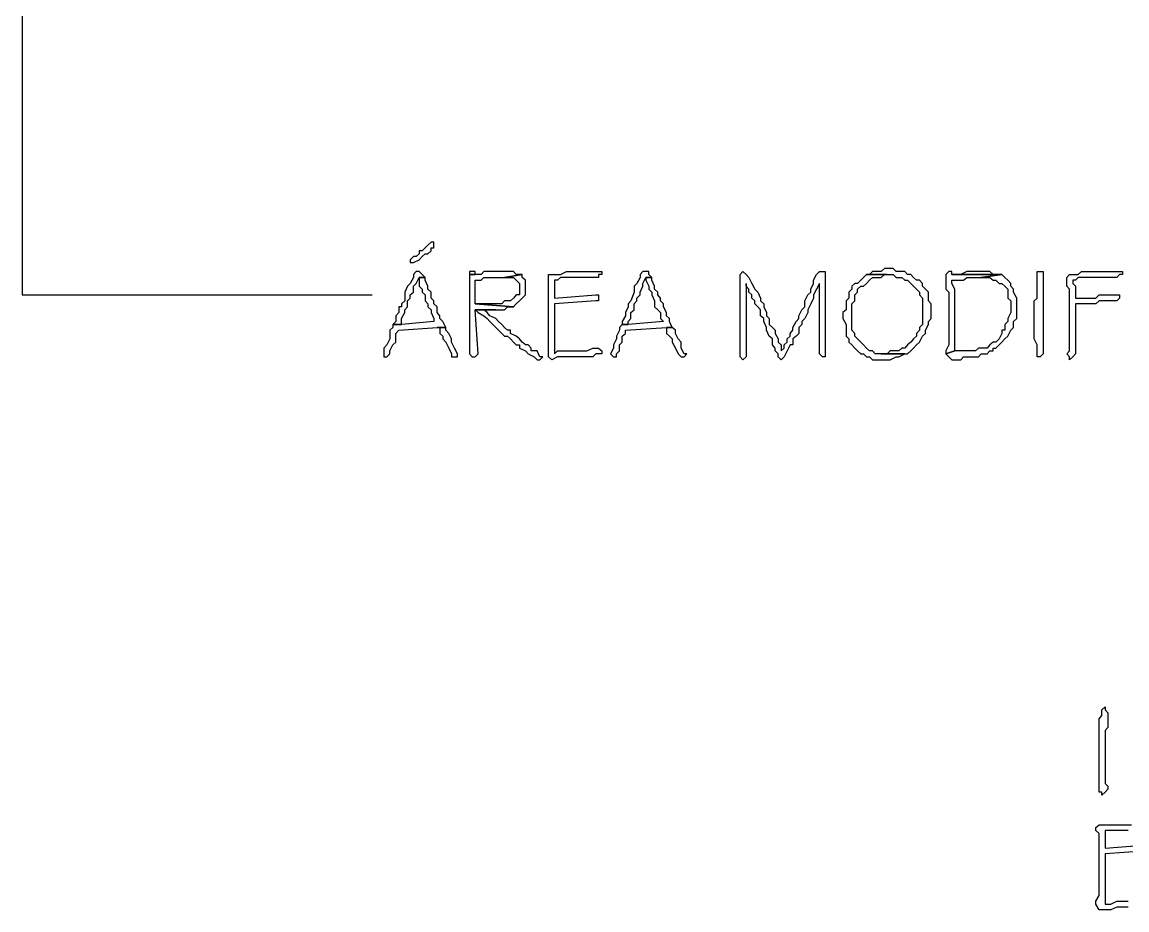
# Model space of a CAD drawing. Header units: millimetres. Extents: x -518.8 to -461.2, y 3.5 to 44.2.
# Drawn here: x -475.774 to -473.384, y 7.804 to 9.726 of the extents above; entities that cross this region are included whole.
import ezdxf

# ---------------------------------------------------------------- set-up
doc = ezdxf.new("R2010")
doc.units = ezdxf.units.MM
doc.header["$MEASUREMENT"] = 0
doc.layers.add('7', color=7, linetype='Continuous')
doc.layers.add('MYSOLIDS', color=7, linetype='Continuous')

msp = doc.modelspace()

# ---------------------------------------------------------------- linework, layer by layer
at = {"layer": '7'}
msp.add_lwpolyline([(-475.7745, 12.0887), (-475.7745, 11.8977), (-475.7745, 9.1353), (-475.0173, 9.1353)], dxfattribs=at)
at = {"layer": 'MYSOLIDS'}
for points in [[(-474.8895, 9.2496), (-474.8895, 9.2496), (-474.8963, 9.2428), (-474.9023, 9.2368), (-474.909, 9.2308), (-474.9151, 9.2308), (-474.9151, 9.224), (-474.9218, 9.218), (-474.9278, 9.218), (-474.9346, 9.2112), (-474.9346, 9.2052), (-474.9278, 9.2052), (-474.9278, 9.2052), (-474.9151, 9.2112), (-474.9151, 9.2112), (-474.909, 9.218), (-474.9023, 9.224), (-474.8963, 9.224), (-474.8895, 9.2308), (-474.8895, 9.2368), (-474.8835, 9.2368), (-474.8835, 9.2428), (-474.8835, 9.2496), (-474.8895, 9.2496), (-474.8895, 9.2496)], [(-474.9151, 9.1857), (-474.9151, 9.1857), (-474.9218, 9.1857), (-474.9218, 9.1857), (-474.9278, 9.1797), (-474.9278, 9.1729), (-474.9346, 9.1601), (-474.9406, 9.1541), (-474.9466, 9.1413), (-474.9466, 9.1225), (-474.9534, 9.1157), (-474.9534, 9.1097), (-474.9594, 9.1097), (-474.9594, 9.0969), (-474.9662, 9.0902), (-474.9662, 9.0774), (-474.9722, 9.0714), (-474.9534, 9.0714), (-474.9534, 9.0774), (-474.9534, 9.0842), (-474.9466, 9.0969), (-474.9466, 9.103), (-474.9406, 9.1097), (-474.9406, 9.1157), (-474.9406, 9.1225), (-474.9346, 9.1285), (-474.9346, 9.1353), (-474.9278, 9.1413), (-474.9278, 9.1541), (-474.9218, 9.1601), (-474.9151, 9.1729), (-474.9023, 9.1729), (-474.909, 9.1797), (-474.9151, 9.1857), (-474.9151, 9.1857), (-474.9151, 9.1857)], [(-474.7308, 9.1857), (-474.7308, 9.1857), (-474.7369, 9.1857), (-474.7496, 9.1857), (-474.7557, 9.1857), (-474.7557, 9.1857), (-474.7684, 9.1857), (-474.7752, 9.1857), (-474.7812, 9.1797), (-474.794, 9.1797), (-474.8068, 9.1797), (-474.8068, 9.0075), (-474.8008, 9.0015), (-474.794, 9.0015), (-474.794, 9.0015), (-474.788, 9.0075), (-474.788, 9.0075), (-474.794, 9.103), (-474.7496, 9.103), (-474.7436, 9.103), (-474.7308, 9.103), (-474.7241, 9.1097), (-474.7181, 9.1097), (-474.7113, 9.1097), (-474.794, 9.1157), (-474.794, 9.1669), (-474.794, 9.1669), (-474.7812, 9.1669), (-474.7752, 9.1729), (-474.7624, 9.1729), (-474.7557, 9.1729), (-474.7496, 9.1729), (-474.7436, 9.1729), (-474.7308, 9.1729), (-474.6925, 9.1797), (-474.6985, 9.1797), (-474.7053, 9.1797), (-474.7113, 9.1857), (-474.7241, 9.1857), (-474.7308, 9.1857), (-474.7308, 9.1857)], [(-474.8008, 9.1857), (-474.8068, 9.1857), (-474.8068, 9.1797), (-474.794, 9.1797), (-474.794, 9.1857), (-474.8008, 9.1857), (-474.8008, 9.1857)], [(-474.6925, 9.1797), (-474.7308, 9.1729), (-474.7308, 9.1729), (-474.7181, 9.1729), (-474.7113, 9.1729), (-474.7053, 9.1669), (-474.7053, 9.1669), (-474.6985, 9.1601), (-474.6985, 9.1473), (-474.6985, 9.1473), (-474.6985, 9.1353), (-474.7053, 9.1353), (-474.7113, 9.1285), (-474.7181, 9.1225), (-474.7241, 9.1225), (-474.7308, 9.1225), (-474.7369, 9.1157), (-474.7436, 9.1157), (-474.7496, 9.1157), (-474.7624, 9.1157), (-474.7684, 9.1157), (-474.7812, 9.1157), (-474.794, 9.1157), (-474.7113, 9.1097), (-474.7053, 9.1157), (-474.7053, 9.1157), (-474.6985, 9.1225), (-474.6925, 9.1285), (-474.6857, 9.1353), (-474.6857, 9.1413), (-474.6857, 9.1473), (-474.6857, 9.1541), (-474.6857, 9.1669), (-474.6925, 9.1729), (-474.6925, 9.1797), (-474.6925, 9.1797)], [(-474.6226, 9.1285), (-474.5331, 9.1353), (-474.5331, 9.1353), (-474.5271, 9.1353), (-474.5271, 9.1353), (-474.5271, 9.1285), (-474.5271, 9.1285), (-474.5271, 9.1225), (-474.5271, 9.1225), (-474.5331, 9.1225), (-474.5331, 9.1225), (-474.6226, 9.1157), (-474.6226, 9.1097), (-474.6226, 9.1097), (-474.6226, 9.103), (-474.6226, 9.103), (-474.6226, 9.0969), (-474.6226, 9.0842), (-474.6226, 9.0774), (-474.6226, 9.0714), (-474.6226, 9.0646), (-474.6226, 9.0586), (-474.6226, 9.0518), (-474.6226, 9.0398), (-474.6226, 9.033), (-474.6226, 9.0203), (-474.6226, 9.0142), (-474.6226, 9.0075), (-474.6158, 9.0142), (-474.603, 9.0142), (-474.597, 9.0142), (-474.5902, 9.0142), (-474.5775, 9.0142), (-474.5714, 9.0142), (-474.5714, 9.0142), (-474.5587, 9.0142), (-474.5527, 9.0142), (-474.5399, 9.0203), (-474.5331, 9.0203), (-474.5271, 9.0203), (-474.5203, 9.0142), (-474.5203, 9.0142), (-474.5203, 9.0142), (-474.5203, 9.0142), (-474.5203, 9.0075), (-474.5331, 9.0075), (-474.5399, 9.0015), (-474.5527, 9.0015), (-474.5527, 9.0015), (-474.5647, 9.0015), (-474.5714, 9.0015), (-474.5775, 9.0015), (-474.5902, 9.0015), (-474.597, 9.0015), (-474.6098, 9.0015), (-474.6158, 9.0015), (-474.6158, 9.0015), (-474.6286, 8.9947), (-474.6286, 8.9947), (-474.6354, 9.0015), (-474.6354, 9.0015), (-474.6354, 9.0075), (-474.6354, 9.0075), (-474.6354, 9.0142), (-474.6354, 9.0203), (-474.6354, 9.027), (-474.6354, 9.033), (-474.6354, 9.0458), (-474.6354, 9.0518), (-474.6354, 9.0646), (-474.6354, 9.0714), (-474.6354, 9.0774), (-474.6354, 9.0902), (-474.6354, 9.0969), (-474.6354, 9.103), (-474.6354, 9.1097), (-474.6354, 9.1225), (-474.6354, 9.1285), (-474.6354, 9.1413), (-474.6354, 9.1473), (-474.6354, 9.1541), (-474.6354, 9.1601), (-474.6354, 9.1669), (-474.6354, 9.1729), (-474.6354, 9.1729), (-474.6354, 9.1797), (-474.6354, 9.1797), (-474.6286, 9.1797), (-474.6226, 9.1797), (-474.6158, 9.1797), (-474.6098, 9.1797), (-474.597, 9.1857), (-474.597, 9.1857), (-474.5902, 9.1857), (-474.5775, 9.1857), (-474.5775, 9.1857), (-474.5647, 9.1857), (-474.5587, 9.1857), (-474.5527, 9.1857), (-474.5399, 9.1857), (-474.5331, 9.1857), (-474.5271, 9.1857), (-474.5271, 9.1857), (-474.5203, 9.1857), (-474.5203, 9.1857), (-474.5203, 9.1797), (-474.5203, 9.1797), (-474.5203, 9.1797), (-474.5271, 9.1797), (-474.5271, 9.1729), (-474.5399, 9.1729), (-474.5459, 9.1729), (-474.5587, 9.1729), (-474.5714, 9.1729), (-474.5775, 9.1729), (-474.5902, 9.1729), (-474.603, 9.1729), (-474.6098, 9.1729), (-474.6158, 9.1669), (-474.6226, 9.1669), (-474.6226, 9.1601), (-474.6226, 9.1541), (-474.6226, 9.1473), (-474.6226, 9.1413), (-474.6226, 9.1353), (-474.6226, 9.1285), (-474.6226, 9.1285), (-474.6226, 9.1285), (-474.6226, 9.1285)], [(-474.4248, 9.1857), (-474.4248, 9.1857), (-474.4316, 9.1857), (-474.4316, 9.1857), (-474.4376, 9.1797), (-474.4376, 9.1729), (-474.4444, 9.1601), (-474.4504, 9.1541), (-474.4504, 9.1413), (-474.4572, 9.1225), (-474.4632, 9.1157), (-474.4632, 9.1097), (-474.4632, 9.1097), (-474.4692, 9.0969), (-474.4692, 9.0902), (-474.476, 9.0774), (-474.476, 9.0714), (-474.4632, 9.0714), (-474.4632, 9.0774), (-474.4572, 9.0842), (-474.4572, 9.0969), (-474.4504, 9.103), (-474.4504, 9.1097), (-474.4504, 9.1157), (-474.4444, 9.1225), (-474.4444, 9.1285), (-474.4376, 9.1353), (-474.4376, 9.1413), (-474.4316, 9.1541), (-474.4316, 9.1601), (-474.4248, 9.1729), (-474.4121, 9.1729), (-474.4188, 9.1797), (-474.4188, 9.1857), (-474.4248, 9.1857), (-474.4248, 9.1857)], [(-474.2083, 9.1601), (-474.2083, 9.1473), (-474.2083, 9.1413), (-474.2083, 9.1285), (-474.2083, 9.1225), (-474.2083, 9.1157), (-474.2083, 9.103), (-474.2083, 9.103), (-474.2083, 9.0902), (-474.2083, 9.0842), (-474.2083, 9.0774), (-474.2083, 9.0714), (-474.2083, 9.0646), (-474.2083, 9.0518), (-474.2083, 9.0458), (-474.2083, 9.0398), (-474.2083, 9.027), (-474.2083, 9.0203), (-474.2083, 9.0142), (-474.2083, 9.0075), (-474.2083, 9.0015), (-474.2083, 9.0015), (-474.2151, 8.9947), (-474.2151, 8.9947), (-474.2211, 9.0015), (-474.2211, 9.0015), (-474.2211, 9.0075), (-474.2211, 9.0075), (-474.2211, 9.0142), (-474.2211, 9.0142), (-474.2211, 9.0203), (-474.2211, 9.027), (-474.2211, 9.0398), (-474.2211, 9.0458), (-474.2211, 9.0518), (-474.2211, 9.0646), (-474.2211, 9.0714), (-474.2211, 9.0842), (-474.2211, 9.0902), (-474.2211, 9.103), (-474.2211, 9.1097), (-474.2211, 9.1157), (-474.2211, 9.1285), (-474.2211, 9.1353), (-474.2211, 9.1413), (-474.2211, 9.1541), (-474.2211, 9.1601), (-474.2211, 9.1669), (-474.2211, 9.1669), (-474.2211, 9.1729), (-474.2211, 9.1729), (-474.2211, 9.1797), (-474.2211, 9.1797), (-474.2151, 9.1857), (-474.2151, 9.1857), (-474.2083, 9.1797), (-474.2083, 9.1797), (-474.2023, 9.1729), (-474.1955, 9.1601), (-474.1955, 9.1601), (-474.1895, 9.1473), (-474.1895, 9.1473), (-474.1827, 9.1413), (-474.1767, 9.1285), (-474.1767, 9.1225), (-474.1699, 9.1157), (-474.1699, 9.1097), (-474.1639, 9.0969), (-474.1639, 9.0902), (-474.1579, 9.0842), (-474.1579, 9.0714), (-474.1511, 9.0646), (-474.1451, 9.0586), (-474.1451, 9.0518), (-474.1384, 9.0398), (-474.1384, 9.033), (-474.1324, 9.027), (-474.1324, 9.0142), (-474.1324, 9.0142), (-474.1256, 9.0203), (-474.1256, 9.027), (-474.1196, 9.033), (-474.1196, 9.0398), (-474.1128, 9.0458), (-474.1128, 9.0518), (-474.1068, 9.0586), (-474.1068, 9.0646), (-474.1, 9.0774), (-474.094, 9.0842), (-474.094, 9.0902), (-474.0872, 9.103), (-474.0812, 9.1097), (-474.0812, 9.1225), (-474.0745, 9.1353), (-474.0684, 9.1413), (-474.0684, 9.1473), (-474.0624, 9.1601), (-474.0624, 9.1669), (-474.0624, 9.1669), (-474.0557, 9.1797), (-474.0496, 9.1857), (-474.0496, 9.1857), (-474.0429, 9.1857), (-474.0429, 9.1857), (-474.0369, 9.1857), (-474.0369, 9.1857), (-474.0369, 9.1797), (-474.0369, 9.1797), (-474.0369, 9.0075), (-474.0369, 9.0015), (-474.0369, 9.0015), (-474.0429, 9.0015), (-474.0429, 9.0015), (-474.0429, 9.0015), (-474.0429, 9.0015), (-474.0496, 9.0075), (-474.0496, 9.0075), (-474.0496, 9.1601), (-474.0557, 9.1473), (-474.0624, 9.1353), (-474.0624, 9.1285), (-474.0684, 9.1157), (-474.0745, 9.103), (-474.0745, 9.0969), (-474.0812, 9.0842), (-474.0872, 9.0774), (-474.0872, 9.0714), (-474.094, 9.0646), (-474.094, 9.0518), (-474.1, 9.0458), (-474.1, 9.0458), (-474.1068, 9.0398), (-474.1068, 9.033), (-474.1068, 9.027), (-474.1128, 9.027), (-474.1196, 9.0142), (-474.1256, 9.0015), (-474.1256, 9.0015), (-474.1324, 8.9947), (-474.1324, 8.9947), (-474.1384, 9.0015), (-474.1384, 9.0015), (-474.1384, 9.0075), (-474.1451, 9.0142), (-474.1451, 9.0203), (-474.1451, 9.0203), (-474.1511, 9.027), (-474.1511, 9.0398), (-474.1579, 9.0458), (-474.1639, 9.0586), (-474.1639, 9.0646), (-474.1699, 9.0774), (-474.1699, 9.0842), (-474.1767, 9.0902), (-474.1767, 9.103), (-474.1827, 9.1097), (-474.1895, 9.1157), (-474.1895, 9.1225), (-474.1955, 9.1285), (-474.1955, 9.1353), (-474.2023, 9.1413), (-474.2023, 9.1473), (-474.2083, 9.1541), (-474.2083, 9.1601), (-474.2083, 9.1601), (-474.2083, 9.1601), (-474.2083, 9.1601)], [(-473.9474, 9.1797), (-473.9542, 9.1729), (-473.9602, 9.1669), (-473.9669, 9.1601), (-473.973, 9.1601), (-473.979, 9.1541), (-473.979, 9.1473), (-473.9857, 9.1413), (-473.9857, 9.1285), (-473.9918, 9.1225), (-473.9918, 9.1157), (-473.9918, 9.103), (-473.9985, 9.0969), (-473.9985, 9.0842), (-473.9985, 9.0842), (-473.9918, 9.0714), (-473.9918, 9.0646), (-473.9918, 9.0518), (-473.9918, 9.0458), (-473.9857, 9.0398), (-473.9857, 9.033), (-473.979, 9.027), (-473.973, 9.0203), (-473.9669, 9.0142), (-473.9602, 9.0075), (-473.9542, 9.0075), (-473.9474, 9.0015), (-473.9414, 9.0015), (-473.9346, 8.9947), (-473.9218, 8.9947), (-473.9158, 8.9947), (-473.909, 8.9947), (-473.903, 8.9947), (-473.8963, 8.9947), (-473.8835, 9.0015), (-473.8775, 9.0015), (-473.8775, 9.0015), (-473.8647, 9.0075), (-473.9158, 9.0075), (-473.9158, 9.0075), (-473.9286, 9.0075), (-473.9346, 9.0142), (-473.9414, 9.0142), (-473.9474, 9.0203), (-473.9542, 9.027), (-473.9602, 9.033), (-473.9602, 9.033), (-473.9669, 9.0398), (-473.973, 9.0458), (-473.973, 9.0518), (-473.979, 9.0586), (-473.979, 9.0646), (-473.979, 9.0774), (-473.979, 9.0842), (-473.979, 9.0902), (-473.979, 9.0969), (-473.979, 9.1097), (-473.979, 9.1157), (-473.973, 9.1225), (-473.973, 9.1353), (-473.9669, 9.1413), (-473.9669, 9.1473), (-473.9602, 9.1541), (-473.9542, 9.1541), (-473.9474, 9.1601), (-473.9414, 9.1669), (-473.9346, 9.1729), (-473.9286, 9.1729), (-473.9158, 9.1729), (-473.909, 9.1797), (-473.903, 9.1797), (-473.9474, 9.1797), (-473.9474, 9.1797)], [(-473.903, 9.1924), (-473.903, 9.1924), (-473.909, 9.1924), (-473.9158, 9.1857), (-473.9286, 9.1857), (-473.9346, 9.1857), (-473.9414, 9.1797), (-473.9474, 9.1797), (-473.903, 9.1797), (-473.8963, 9.1797), (-473.8902, 9.1797), (-473.8835, 9.1729), (-473.8714, 9.1729), (-473.8647, 9.1669), (-473.8587, 9.1669), (-473.8519, 9.1601), (-473.8459, 9.1541), (-473.8459, 9.1541), (-473.8391, 9.1473), (-473.8331, 9.1413), (-473.8331, 9.1353), (-473.8263, 9.1285), (-473.8263, 9.1157), (-473.8263, 9.1097), (-473.8263, 9.103), (-473.8263, 9.0969), (-473.8263, 9.0902), (-473.8263, 9.0842), (-473.8263, 9.0714), (-473.8331, 9.0646), (-473.8331, 9.0586), (-473.8391, 9.0518), (-473.8391, 9.0458), (-473.8459, 9.0398), (-473.8519, 9.033), (-473.8587, 9.027), (-473.8647, 9.0203), (-473.8714, 9.0203), (-473.8775, 9.0142), (-473.8902, 9.0142), (-473.8963, 9.0142), (-473.903, 9.0075), (-473.9158, 9.0075), (-473.8647, 9.0075), (-473.8587, 9.0075), (-473.8519, 9.0142), (-473.8459, 9.0203), (-473.8459, 9.0203), (-473.8391, 9.027), (-473.8331, 9.033), (-473.8263, 9.0458), (-473.8203, 9.0518), (-473.8203, 9.0586), (-473.8203, 9.0586), (-473.8136, 9.0714), (-473.8136, 9.0774), (-473.8075, 9.0842), (-473.8075, 9.0969), (-473.8075, 9.103), (-473.8075, 9.103), (-473.8075, 9.1157), (-473.8136, 9.1225), (-473.8136, 9.1285), (-473.8136, 9.1413), (-473.8203, 9.1473), (-473.8263, 9.1541), (-473.8263, 9.1601), (-473.8331, 9.1669), (-473.8391, 9.1669), (-473.8459, 9.1729), (-473.8519, 9.1797), (-473.8587, 9.1797), (-473.8647, 9.1857), (-473.8714, 9.1857), (-473.8835, 9.1857), (-473.8902, 9.1924), (-473.903, 9.1924), (-473.903, 9.1924)], [(-473.7692, 9.1857), (-473.7692, 9.1857), (-473.776, 9.1797), (-473.776, 9.1669), (-473.776, 9.1669), (-473.776, 9.1541), (-473.776, 9.1473), (-473.7692, 9.1413), (-473.7692, 9.1285), (-473.7692, 9.1225), (-473.7692, 9.1157), (-473.7692, 9.103), (-473.7692, 9.0969), (-473.7692, 9.0842), (-473.7692, 9.0774), (-473.7692, 9.0714), (-473.7692, 9.0586), (-473.7692, 9.0518), (-473.7692, 9.0458), (-473.7692, 9.033), (-473.7692, 9.027), (-473.776, 9.0142), (-473.776, 9.0075), (-473.7564, 9.0142), (-473.7564, 9.0203), (-473.7564, 9.027), (-473.7564, 9.0398), (-473.7564, 9.0398), (-473.7564, 9.0518), (-473.7564, 9.0586), (-473.7564, 9.0714), (-473.7564, 9.0714), (-473.7564, 9.0842), (-473.7564, 9.0902), (-473.7564, 9.0969), (-473.7564, 9.1097), (-473.7564, 9.1157), (-473.7564, 9.1225), (-473.7564, 9.1353), (-473.7564, 9.1413), (-473.7564, 9.1473), (-473.7632, 9.1601), (-473.7632, 9.1669), (-473.7564, 9.1669), (-473.7504, 9.1669), (-473.7376, 9.1669), (-473.7308, 9.1729), (-473.7248, 9.1729), (-473.7181, 9.1729), (-473.7121, 9.1729), (-473.6993, 9.1729), (-473.6549, 9.1797), (-473.6609, 9.1797), (-473.7632, 9.1797), (-473.7632, 9.1857), (-473.7692, 9.1857), (-473.7692, 9.1857)], [(-473.6549, 9.1797), (-473.6993, 9.1729), (-473.6993, 9.1729), (-473.6925, 9.1729), (-473.6805, 9.1729), (-473.6737, 9.1669), (-473.6677, 9.1669), (-473.6609, 9.1601), (-473.6549, 9.1601), (-473.6549, 9.1601), (-473.6481, 9.1541), (-473.6421, 9.1473), (-473.6421, 9.1353), (-473.6421, 9.1285), (-473.6354, 9.1225), (-473.6354, 9.1097), (-473.6354, 9.103), (-473.6354, 9.0969), (-473.6421, 9.0842), (-473.6421, 9.0774), (-473.6481, 9.0714), (-473.6481, 9.0586), (-473.6549, 9.0586), (-473.6549, 9.0518), (-473.6609, 9.0398), (-473.6677, 9.033), (-473.6737, 9.033), (-473.6805, 9.027), (-473.6865, 9.0203), (-473.6993, 9.0203), (-473.7053, 9.0203), (-473.7121, 9.0142), (-473.7121, 9.0142), (-473.7248, 9.0142), (-473.7308, 9.0142), (-473.7376, 9.0142), (-473.7504, 9.0142), (-473.7564, 9.0142), (-473.776, 9.0075), (-473.776, 9.0075), (-473.7692, 9.0015), (-473.7692, 9.0015), (-473.7632, 8.9947), (-473.7504, 8.9947), (-473.7436, 8.9947), (-473.7376, 9.0015), (-473.7248, 9.0015), (-473.7181, 9.0015), (-473.7121, 9.0015), (-473.7053, 9.0015), (-473.6993, 9.0075), (-473.6865, 9.0075), (-473.6805, 9.0142), (-473.6737, 9.0142), (-473.6737, 9.0203), (-473.6677, 9.0203), (-473.6609, 9.027), (-473.6549, 9.033), (-473.6481, 9.0398), (-473.6421, 9.0458), (-473.6354, 9.0586), (-473.6354, 9.0586), (-473.6293, 9.0646), (-473.6293, 9.0774), (-473.6226, 9.0842), (-473.6226, 9.0902), (-473.6226, 9.103), (-473.6226, 9.1097), (-473.6226, 9.1097), (-473.6226, 9.1225), (-473.6226, 9.1285), (-473.6293, 9.1413), (-473.6293, 9.1473), (-473.6354, 9.1541), (-473.6354, 9.1601), (-473.6421, 9.1669), (-473.6421, 9.1669), (-473.6481, 9.1729), (-473.6549, 9.1797), (-473.6549, 9.1797)], [(-473.6993, 9.1857), (-473.7053, 9.1857), (-473.7121, 9.1857), (-473.7248, 9.1857), (-473.7248, 9.1857), (-473.7308, 9.1857), (-473.7436, 9.1797), (-473.7504, 9.1797), (-473.7632, 9.1797), (-473.6609, 9.1797), (-473.6737, 9.1797), (-473.6805, 9.1857), (-473.6865, 9.1857), (-473.6993, 9.1857), (-473.6993, 9.1857)], [(-473.5654, 9.0774), (-473.5654, 9.0646), (-473.5654, 9.0586), (-473.5654, 9.0518), (-473.5654, 9.0398), (-473.5654, 9.033), (-473.5654, 9.0203), (-473.5654, 9.0142), (-473.5654, 9.0075), (-473.5654, 9.0075), (-473.5722, 9.0015), (-473.5722, 9.0015), (-473.5722, 9.0015), (-473.5722, 9.0015), (-473.5782, 9.0015), (-473.5782, 9.0015), (-473.5782, 9.0075), (-473.5782, 9.0075), (-473.5782, 9.0075), (-473.5782, 9.0075), (-473.5782, 9.0142), (-473.5782, 9.0203), (-473.5782, 9.027), (-473.585, 9.0398), (-473.585, 9.0458), (-473.585, 9.0586), (-473.585, 9.0646), (-473.585, 9.0774), (-473.585, 9.0842), (-473.585, 9.0902), (-473.585, 9.103), (-473.585, 9.1097), (-473.585, 9.1225), (-473.5782, 9.1285), (-473.5782, 9.1353), (-473.5782, 9.1473), (-473.5782, 9.1541), (-473.5782, 9.1601), (-473.5782, 9.1729), (-473.5782, 9.1729), (-473.5782, 9.1797), (-473.5782, 9.1797), (-473.5782, 9.1857), (-473.5782, 9.1857), (-473.5722, 9.1857), (-473.5722, 9.1857), (-473.5654, 9.1857), (-473.5654, 9.1857), (-473.5654, 9.1797), (-473.5654, 9.1797), (-473.5654, 9.1669), (-473.5654, 9.1669), (-473.5654, 9.1601), (-473.5654, 9.1541), (-473.5654, 9.1413), (-473.5654, 9.1353), (-473.5654, 9.1285), (-473.5654, 9.1157), (-473.5654, 9.1097), (-473.5654, 9.0969), (-473.5654, 9.0902), (-473.5654, 9.0842), (-473.5654, 9.0774), (-473.5654, 9.0774), (-473.5654, 9.0774), (-473.5654, 9.0774)], [(-473.4955, 9.1285), (-473.4895, 9.1285), (-473.4767, 9.1285), (-473.4699, 9.1285), (-473.4639, 9.1285), (-473.4511, 9.1285), (-473.4444, 9.1353), (-473.4384, 9.1353), (-473.4256, 9.1353), (-473.4188, 9.1353), (-473.4128, 9.1353), (-473.406, 9.1353), (-473.406, 9.1353), (-473.4, 9.1353), (-473.4, 9.1353), (-473.4, 9.1285), (-473.4, 9.1285), (-473.4, 9.1285), (-473.406, 9.1225), (-473.4128, 9.1225), (-473.4188, 9.1225), (-473.4316, 9.1225), (-473.4444, 9.1225), (-473.4511, 9.1157), (-473.4639, 9.1157), (-473.4699, 9.1157), (-473.4827, 9.1157), (-473.4895, 9.1157), (-473.4955, 9.1157), (-473.4955, 9.1097), (-473.4955, 9.1097), (-473.4955, 9.0969), (-473.4955, 9.0902), (-473.4955, 9.0842), (-473.4955, 9.0774), (-473.4955, 9.0714), (-473.4955, 9.0586), (-473.4955, 9.0458), (-473.4955, 9.033), (-473.4955, 9.027), (-473.4955, 9.0203), (-473.4955, 9.0142), (-473.4955, 9.0075), (-473.5015, 9.0015), (-473.5083, 8.9947), (-473.5083, 9.0015), (-473.5083, 9.0015), (-473.5143, 9.0075), (-473.5143, 9.0075), (-473.5083, 9.0142), (-473.5083, 9.0142), (-473.5083, 9.0203), (-473.5083, 9.027), (-473.5083, 9.0398), (-473.5083, 9.0458), (-473.5083, 9.0518), (-473.5083, 9.0646), (-473.5083, 9.0714), (-473.5083, 9.0774), (-473.5083, 9.0842), (-473.5083, 9.0969), (-473.5083, 9.103), (-473.5083, 9.1157), (-473.5083, 9.1225), (-473.5083, 9.1285), (-473.5083, 9.1413), (-473.5083, 9.1473), (-473.5143, 9.1541), (-473.5143, 9.1669), (-473.5143, 9.1669), (-473.5143, 9.1729), (-473.5143, 9.1729), (-473.5083, 9.1797), (-473.5083, 9.1797), (-473.5015, 9.1797), (-473.4955, 9.1797), (-473.4895, 9.1797), (-473.4827, 9.1857), (-473.4699, 9.1857), (-473.4639, 9.1857), (-473.4572, 9.1857), (-473.4444, 9.1857), (-473.4384, 9.1857), (-473.4256, 9.1857), (-473.4188, 9.1857), (-473.4128, 9.1857), (-473.4, 9.1857), (-473.4, 9.1857), (-473.394, 9.1857), (-473.394, 9.1857), (-473.394, 9.1797), (-473.394, 9.1797), (-473.394, 9.1797), (-473.4, 9.1797), (-473.406, 9.1729), (-473.4128, 9.1729), (-473.4256, 9.1729), (-473.4384, 9.1729), (-473.4444, 9.1729), (-473.4572, 9.1729), (-473.4639, 9.1729), (-473.4767, 9.1729), (-473.4827, 9.1729), (-473.4895, 9.1729), (-473.4955, 9.1669), (-473.5015, 9.1669), (-473.5015, 9.1601), (-473.4955, 9.1541), (-473.4955, 9.1473), (-473.4955, 9.1353), (-473.4955, 9.1285), (-473.4955, 9.1285), (-473.4955, 9.1285), (-473.4955, 9.1285)], [(-474.9023, 9.1729), (-474.9151, 9.1729), (-474.9151, 9.1669), (-474.9151, 9.1541), (-474.909, 9.1473), (-474.909, 9.1413), (-474.9023, 9.1353), (-474.9023, 9.1225), (-474.8963, 9.1157), (-474.8963, 9.1097), (-474.8895, 9.103), (-474.8895, 9.0969), (-474.8835, 9.0842), (-474.8835, 9.0774), (-474.9534, 9.0714), (-474.9722, 9.0714), (-474.9722, 9.0646), (-474.979, 9.0586), (-474.979, 9.0458), (-474.979, 9.0398), (-474.979, 9.0398), (-474.985, 9.027), (-474.9918, 9.0203), (-474.9918, 9.0075), (-474.9918, 9.0075), (-474.9918, 9.0015), (-474.985, 9.0015), (-474.985, 9.0015), (-474.979, 9.0075), (-474.979, 9.0142), (-474.9722, 9.027), (-474.9722, 9.027), (-474.9662, 9.033), (-474.9662, 9.0458), (-474.9662, 9.0518), (-474.9594, 9.0586), (-474.8767, 9.0646), (-474.8579, 9.0646), (-474.8639, 9.0774), (-474.8707, 9.0842), (-474.8707, 9.0902), (-474.8767, 9.0969), (-474.8767, 9.1097), (-474.8835, 9.1157), (-474.8835, 9.1225), (-474.8895, 9.1285), (-474.8895, 9.1353), (-474.8895, 9.1413), (-474.8963, 9.1473), (-474.8963, 9.1473), (-474.8963, 9.1541), (-474.9023, 9.1669), (-474.9023, 9.1729), (-474.9023, 9.1729)], [(-474.4121, 9.1729), (-474.4248, 9.1729), (-474.4248, 9.1669), (-474.4188, 9.1541), (-474.4188, 9.1473), (-474.4121, 9.1413), (-474.4121, 9.1353), (-474.406, 9.1225), (-474.406, 9.1157), (-474.406, 9.1097), (-474.3993, 9.103), (-474.3933, 9.0969), (-474.3933, 9.0842), (-474.3865, 9.0774), (-474.4632, 9.0714), (-474.476, 9.0714), (-474.482, 9.0646), (-474.482, 9.0586), (-474.4887, 9.0458), (-474.4887, 9.0398), (-474.4887, 9.0398), (-474.4948, 9.027), (-474.4948, 9.0203), (-474.5015, 9.0075), (-474.5015, 9.0075), (-474.4948, 9.0015), (-474.4948, 9.0015), (-474.4887, 9.0015), (-474.4887, 9.0075), (-474.482, 9.0142), (-474.482, 9.027), (-474.482, 9.027), (-474.476, 9.033), (-474.476, 9.0458), (-474.4692, 9.0518), (-474.4692, 9.0586), (-474.3805, 9.0646), (-474.3677, 9.0646), (-474.3737, 9.0774), (-474.3737, 9.0842), (-474.3805, 9.0902), (-474.3805, 9.0969), (-474.3865, 9.1097), (-474.3865, 9.1157), (-474.3933, 9.1225), (-474.3933, 9.1285), (-474.3993, 9.1353), (-474.3993, 9.1413), (-474.406, 9.1473), (-474.406, 9.1473), (-474.406, 9.1541), (-474.4121, 9.1669), (-474.4121, 9.1729), (-474.4121, 9.1729)], [(-474.7496, 9.103), (-474.794, 9.103), (-474.788, 9.0969), (-474.7752, 9.0902), (-474.7684, 9.0842), (-474.7624, 9.0774), (-474.7557, 9.0714), (-474.7496, 9.0646), (-474.7436, 9.0586), (-474.7369, 9.0518), (-474.7308, 9.0458), (-474.7241, 9.0458), (-474.7181, 9.0398), (-474.7113, 9.033), (-474.7053, 9.027), (-474.6985, 9.027), (-474.6985, 9.0203), (-474.6857, 9.0142), (-474.6797, 9.0075), (-474.6669, 9.0015), (-474.6602, 8.9947), (-474.6602, 8.9947), (-474.6542, 8.9947), (-474.6542, 8.9947), (-474.6481, 9.0015), (-474.6481, 9.0015), (-474.6542, 9.0015), (-474.6602, 9.0142), (-474.6669, 9.0142), (-474.673, 9.0142), (-474.673, 9.0203), (-474.6797, 9.027), (-474.6857, 9.027), (-474.6925, 9.033), (-474.6985, 9.0398), (-474.7053, 9.0458), (-474.7181, 9.0518), (-474.7181, 9.0586), (-474.7241, 9.0586), (-474.7308, 9.0646), (-474.7369, 9.0714), (-474.7436, 9.0774), (-474.7496, 9.0842), (-474.7624, 9.0902), (-474.7684, 9.0969), (-474.7752, 9.103), (-474.7752, 9.103), (-474.7624, 9.103), (-474.7496, 9.103), (-474.7496, 9.103)], [(-474.8579, 9.0646), (-474.8767, 9.0646), (-474.8707, 9.0646), (-474.8707, 9.0518), (-474.8639, 9.0458), (-474.8639, 9.0398), (-474.8579, 9.033), (-474.8511, 9.0203), (-474.8451, 9.0075), (-474.8451, 9.0015), (-474.8391, 9.0015), (-474.8391, 9.0015), (-474.8324, 9.0015), (-474.8324, 9.0075), (-474.8324, 9.0075), (-474.8391, 9.0203), (-474.8451, 9.033), (-474.8451, 9.0398), (-474.8511, 9.0518), (-474.8579, 9.0586), (-474.8579, 9.0646), (-474.8579, 9.0646)], [(-474.3677, 9.0646), (-474.3805, 9.0646), (-474.3805, 9.0646), (-474.3805, 9.0518), (-474.3737, 9.0458), (-474.3677, 9.0398), (-474.3677, 9.033), (-474.3609, 9.0203), (-474.3549, 9.0075), (-474.3489, 9.0015), (-474.3489, 9.0015), (-474.3489, 9.0015), (-474.3421, 9.0015), (-474.3361, 9.0075), (-474.3421, 9.0075), (-474.3489, 9.0203), (-474.3489, 9.033), (-474.3549, 9.0398), (-474.3609, 9.0518), (-474.3609, 9.0586), (-474.3677, 9.0646), (-474.3677, 9.0646)], [(-473.4316, 8.1293), (-473.4316, 8.1225), (-473.4316, 8.1165), (-473.4316, 8.1037), (-473.4316, 8.0969), (-473.4316, 8.0909), (-473.4316, 8.0782), (-473.4256, 8.0721), (-473.4256, 8.0654), (-473.4256, 8.0654), (-473.4316, 8.0594), (-473.4316, 8.0594), (-473.4384, 8.0526), (-473.4384, 8.0526), (-473.4384, 8.0594), (-473.4384, 8.0594), (-473.4444, 8.0594), (-473.4444, 8.0594), (-473.4444, 8.0654), (-473.4444, 8.0654), (-473.4444, 8.0721), (-473.4444, 8.0782), (-473.4444, 8.0842), (-473.4444, 8.0909), (-473.4444, 8.1037), (-473.4444, 8.1097), (-473.4444, 8.1225), (-473.4444, 8.1293), (-473.4444, 8.1353), (-473.4444, 8.1481), (-473.4444, 8.1548), (-473.4444, 8.1676), (-473.4444, 8.1736), (-473.4444, 8.1864), (-473.4444, 8.1924), (-473.4444, 8.1992), (-473.4444, 8.212), (-473.4444, 8.218), (-473.4384, 8.2248), (-473.4384, 8.2308), (-473.4384, 8.2308), (-473.4384, 8.2308), (-473.4384, 8.2375), (-473.4384, 8.2375), (-473.4316, 8.2436), (-473.4316, 8.2436), (-473.4316, 8.2375), (-473.4316, 8.2375), (-473.4256, 8.2308), (-473.4256, 8.2308), (-473.4256, 8.2248), (-473.4256, 8.2248), (-473.4256, 8.218), (-473.4256, 8.2052), (-473.4256, 8.1992), (-473.4316, 8.1924), (-473.4316, 8.1797), (-473.4316, 8.1736), (-473.4316, 8.1676), (-473.4316, 8.1548), (-473.4316, 8.1481), (-473.4316, 8.1353), (-473.4316, 8.1293), (-473.4316, 8.1293), (-473.4316, 8.1293), (-473.4316, 8.1293)], [(-473.3812, 7.8105), (-473.394, 7.8105), (-473.4, 7.8105), (-473.406, 7.8105), (-473.4188, 7.8045), (-473.4256, 7.8045), (-473.4256, 7.8045), (-473.4384, 7.8045), (-473.4384, 7.8045), (-473.4444, 7.8045), (-473.4444, 7.8045), (-473.4511, 7.8172), (-473.4511, 7.8172), (-473.4511, 7.8233), (-473.4511, 7.8233), (-473.4444, 7.836), (-473.4444, 7.8428), (-473.4444, 7.8488), (-473.4444, 7.8616), (-473.4444, 7.8684), (-473.4444, 7.8812), (-473.4444, 7.8872), (-473.4444, 7.8932), (-473.4444, 7.906), (-473.4444, 7.906), (-473.4444, 7.9188), (-473.4444, 7.9255), (-473.4444, 7.9383), (-473.4444, 7.9443), (-473.4444, 7.9571), (-473.4444, 7.9639), (-473.4444, 7.9699), (-473.4511, 7.9766), (-473.4511, 7.9827), (-473.4511, 7.9827), (-473.4444, 7.9887), (-473.4444, 7.9887), (-473.4384, 7.9887), (-473.4384, 7.9887), (-473.4256, 7.9887), (-473.4188, 7.9887), (-473.406, 7.9887), (-473.406, 7.9887), (-473.4, 7.9887), (-473.394, 7.9887), (-473.3872, 7.9887), (-473.3745, 7.9887)], [(-473.3812, 7.9766), (-473.394, 7.9766), (-473.4, 7.9766), (-473.4128, 7.9766), (-473.4188, 7.9766), (-473.4256, 7.9766), (-473.4316, 7.9766), (-473.4316, 7.9699), (-473.4316, 7.9571), (-473.4316, 7.9571), (-473.4316, 7.9511), (-473.4316, 7.9383), (-473.4316, 7.9383), (-473.4316, 7.9383), (-473.4316, 7.9383), (-473.4316, 7.9383)], [(-473.4316, 7.9383), (-473.3489, 7.9443)], [(-473.3489, 7.9315), (-473.4316, 7.9255), (-473.4316, 7.9127), (-473.4316, 7.9127), (-473.4316, 7.9127), (-473.4316, 7.9127), (-473.4316, 7.9), (-473.4316, 7.8932), (-473.4316, 7.8872), (-473.4316, 7.8744), (-473.4316, 7.8744), (-473.4316, 7.8684), (-473.4316, 7.8556), (-473.4316, 7.8488), (-473.4316, 7.8428), (-473.4316, 7.83), (-473.4316, 7.8172), (-473.4316, 7.8172), (-473.4256, 7.8172), (-473.4188, 7.8172), (-473.406, 7.8233), (-473.4, 7.8233), (-473.3872, 7.8233), (-473.3812, 7.8233)]]:
    msp.add_lwpolyline(points, dxfattribs=at)

doc.saveas('drawing.dxf')
